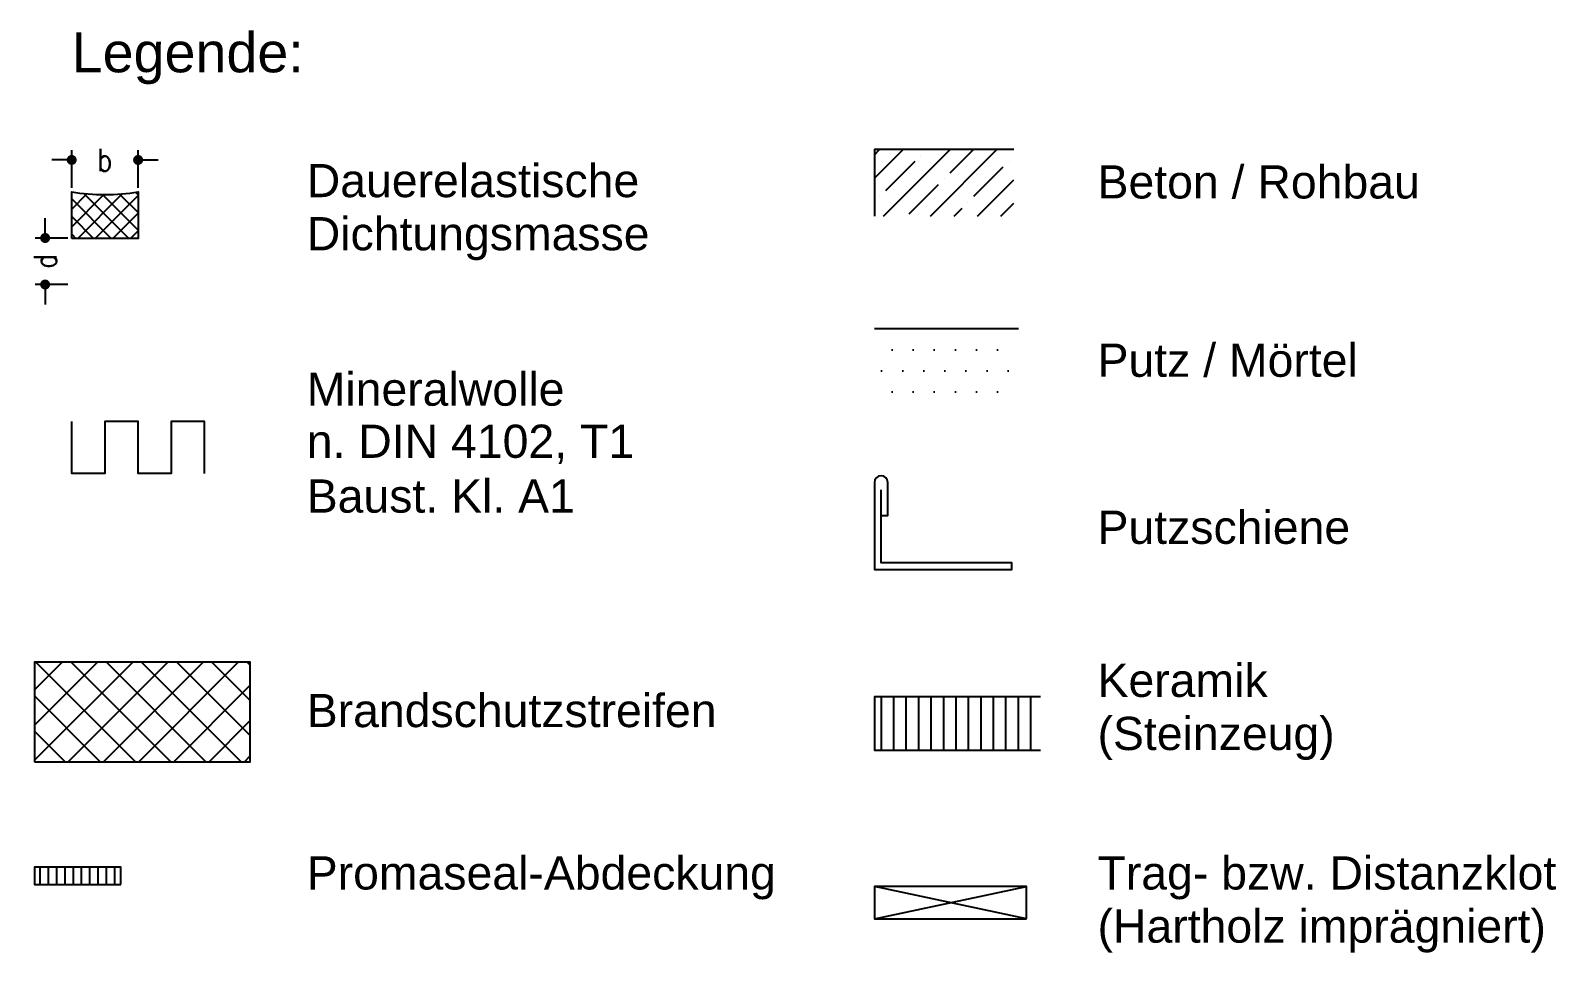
# Model space of a CAD drawing. Extents: x 14 to 197, y 20 to 259.
# Drawn here: x 13.7 to 127.9, y 20 to 89.4 of the extents above; entities that cross this region are included whole.
import ezdxf

# ---------------------------------------------------------------- set-up
doc = ezdxf.new("R2010")
doc.units = 0
doc.header["$LTSCALE"] = 6
doc.linetypes.add('AUSGEZOGEN', pattern=[0])
doc.layers.get('0').update_dxf_attribs({"color": 4, "linetype": 'CONTINUOUS'})
doc.layers.get('Defpoints').update_dxf_attribs({"linetype": 'CONTINUOUS'})
for name, color, linetype in [('01TXT', 7, 'CONTINUOUS'), ('CONST25', 2, 'CONTINUOUS'), ('CONST35', 7, 'CONTINUOUS'), ('DICHT_PAR', 3, 'CONTINUOUS'), ('LLMASSE', 7, 'AUSGEZOGEN')]:
    doc.layers.add(name, color=color, linetype=linetype)
doc.styles.add('SIM80S00', font='simplex.shx', dxfattribs={"width": 0.8})
doc.styles.add('SWISS', font='swiss.ttf')
doc.styles.add('SWISSL', font='swissl.ttf')
doc.dimstyles.new('BEM_DOC_2', dxfattribs={"dimscale": 0.5, "dimtxt": 3.4, "dimasz": 1.5, "dimexe": 1.5, "dimexo": 0.6, "dimgap": 1.5, "dimtad": 0, "dimlfac": 2, "dimdsep": 46, "dimtxsty": 'SIM80S00', "dimblk": 'PUNKT', "dimcen": 0, "dimclrd": 3, "dimclre": 3, "dimclrt": 3, "dimadec": 0, "dimazin": 0, "dimtfac": 0.6999999999999998, "dimtofl": 0, "dimtmove": 2, "dimatfit": 3, "dimldrblk": 'PUNKT', "dimfxl": 1, "dimtolj": 1, "dimarcsym": 0})

# ---------------------------------------------------------------- blocks, each defined once
blk = doc.blocks.new('PUNKT')
at = {"color": 0, "linetype": 'CONTINUOUS'}
blk.add_line((-0.5, 0), (-1, 0), dxfattribs=at)
at = {"color": 0, "linetype": 'CONTINUOUS', "const_width": 0.5}
blk.add_lwpolyline([(-0.25, 0, 1), (0.25, 0, 1)], format="xyb", close=True, dxfattribs=at)
blk = doc.blocks.new('*D42')
at = {"layer": 'Defpoints', "color": 0, "transparency": 16777216}
for p in [(21.79999999999995, 79.67517176501701), (16.79999999999995, 77.27517176501692), (21.79999999999995, 77.27517176501692)]:
    blk.add_point(p, dxfattribs=at)
at = {"layer": 'LLMASSE', "color": 3, "lineweight": -2, "transparency": 16777216}
for p, q in [((16.79999999999995, 77.57517176501692), (16.79999999999995, 80.42517176501701)), ((21.79999999999995, 77.57517176501692), (21.79999999999995, 80.42517176501701)), ((16.04999999999995, 79.67517176501701), (15.29999999999995, 79.67517176501701)), ((22.54999999999995, 79.67517176501701), (23.29999999999995, 79.67517176501701))]:
    blk.add_line(p, q, dxfattribs=at)
at = {"layer": 'LLMASSE', "color": 3, "lineweight": -2, "transparency": 16777216, "xscale": 0.75, "yscale": 0.75, "zscale": 0.75}
blk.add_blockref('PUNKT', (16.79999999999995, 79.67517176501701), dxfattribs=at)
at = {"layer": 'LLMASSE', "color": 3, "lineweight": -2, "transparency": 16777216, "xscale": 0.75, "yscale": 0.75, "zscale": 0.75, "rotation": 180}
blk.add_blockref('PUNKT', (21.79999999999995, 79.67517176501701), dxfattribs=at)
at = {"layer": 'LLMASSE', "color": 3, "transparency": 16777216, "insert": (19.29999999999995, 79.67517176501701), "char_height": 1.7, "attachment_point": 5, "style": 'SIM80S00'}
blk.add_mtext('\\A1;b', dxfattribs=at)
blk = doc.blocks.new('*D43')
at = {"layer": 'Defpoints', "color": 0, "transparency": 16777216}
for p in [(16.79999999999995, 73.79999999999995), (14.79999999999995, 70.29999999999995), (16.79999999999995, 70.29999999999995)]:
    blk.add_point(p, dxfattribs=at)
at = {"layer": 'LLMASSE', "color": 3, "lineweight": -2, "transparency": 16777216}
for p, q in [((14.79999999999995, 74.54999999999995), (14.79999999999995, 75.29999999999995)), ((16.49999999999995, 73.79999999999995), (14.04999999999995, 73.79999999999995)), ((16.49999999999995, 70.29999999999995), (14.04999999999995, 70.29999999999995)), ((14.79999999999995, 69.54999999999995), (14.79999999999995, 68.79999999999995))]:
    blk.add_line(p, q, dxfattribs=at)
at = {"layer": 'LLMASSE', "color": 3, "lineweight": -2, "transparency": 16777216, "xscale": 0.75, "yscale": 0.75, "zscale": 0.75}
for p, rotation in [((14.79999999999995, 73.79999999999995), 270), ((14.79999999999995, 70.29999999999995), 90)]:
    blk.add_blockref('PUNKT', p, dxfattribs=dict(at, rotation=rotation))
at = {"layer": 'LLMASSE', "color": 3, "transparency": 16777216, "insert": (14.79999999999994, 72.04999999999995), "char_height": 1.7, "attachment_point": 5, "rotation": 90, "style": 'SIM80S00'}
blk.add_mtext('\\A1;d', dxfattribs=at)
blk = doc.blocks.new('B-LL199021')
at = {"layer": 'DICHT_PAR'}
blk.add_lwpolyline([(0, 0), (32.5, 0), (32.5, 15), (0, 15)], close=True, dxfattribs=at)
blk = doc.blocks.new('*X27')
for p, q in [((51.26468280607801, 109.6009922539682), (51.66369055210987, 110)), ((51.53720960864646, 107.2218686270871), (54.31534098155942, 110)), ((51.6175660474001, 104.6505746363912), (56.96699141100896, 110)), ((58.19999999999997, 103.5506761964228), (51.75067619642269, 110)), ((58.19999999999997, 106.2023266258723), (54.40232662587225, 110)), ((58.19999999999997, 108.8539770553219), (57.0539770553218, 110)), ((51.45200664524088, 101.8333648047824), (58.19999999999997, 108.5813581595415)), ((58.19999999999997, 100.8990257669732), (51.50745407103863, 107.5915716959345)), ((52.2702922699081, 100), (58.19999999999997, 105.9297077300919)), ((56.44737533752356, 100), (51.61910953655631, 104.8282658009673)), ((54.92194269935765, 100), (58.19999999999997, 103.2780573006424)), ((53.79572490807401, 100), (51.49767752916882, 102.2980473789052)), ((57.5735931288072, 100), (58.19999999999996, 100.6264068711928))]:
    blk.add_line(p, q)
blk = doc.blocks.new('B-LL199035')
at = {"layer": 'DICHT_PAR'}
blk.add_lwpolyline([(0, 2.599999999999971), (0, 0), (13, 0), (13, 2.599999999999971)], close=True, dxfattribs=at)
blk = doc.blocks.new('*X26')
for p, q in [((74.375, 67.59999999999998), (74.375, 68.89999999999996)), ((75, 67.59999999999998), (75, 68.89999999999996)), ((75.625, 67.59999999999998), (75.625, 68.89999999999996)), ((76.25, 67.59999999999998), (76.25, 68.89999999999996)), ((76.875, 67.59999999999998), (76.875, 68.89999999999996)), ((77.5, 67.59999999999998), (77.5, 68.89999999999996)), ((78.125, 67.59999999999998), (78.125, 68.89999999999996)), ((78.75, 67.59999999999998), (78.75, 68.89999999999996)), ((79.375, 67.59999999999998), (79.375, 68.89999999999996)), ((80, 67.59999999999998), (80, 68.89999999999996))]:
    blk.add_line(p, q)
blk = doc.blocks.new('*X25')
for p, q in [((34.7, 207.0572779142209), (42.09272208577902, 214.45)), ((34.7, 209.7089283436705), (39.44107165632947, 214.45)), ((34.7, 212.3605787731201), (36.78942122687992, 214.45)), ((42.30514036825802, 206.95), (34.80514036825803, 214.45)), ((37.24437251522859, 206.95), (44.74437251522858, 214.45)), ((44.95679079770757, 206.95), (37.45679079770758, 214.45)), ((39.89602294467814, 206.95), (47.39602294467813, 214.45)), ((47.60844122715712, 206.95), (40.10844122715714, 214.45)), ((42.5476733741277, 206.95), (50.04767337412768, 214.45)), ((50.26009165660668, 206.95), (42.76009165660669, 214.45)), ((50.95000000000001, 208.9117420860562), (45.41174208605624, 214.45)), ((50.94999999999999, 211.5633925155058), (48.0633925155058, 214.45)), ((50.94999999999997, 214.2150429449553), (50.71504294495535, 214.45)), ((45.19932380357725, 206.95), (50.94999999999998, 212.7006761964227)), ((39.65348993880846, 206.95), (34.7, 211.9034899388084)), ((37.00183950935891, 206.95), (34.7, 209.2518395093589)), ((47.8509742330268, 206.95), (50.95000000000001, 210.0490257669732)), ((50.50262466247636, 206.95), (50.95000000000001, 207.3973753375236))]:
    blk.add_line(p, q)
blk = doc.blocks.new('*X15')
for p, q in [((147.4000000000001, 153.75), (151.4000000000001, 153.75)), ((147.4000000000001, 152.8125), (151.4000000000001, 152.8125)), ((147.4000000000001, 151.875), (151.4000000000001, 151.875)), ((147.4000000000001, 150.9375), (151.4000000000001, 150.9375)), ((147.4000000000001, 150), (151.4000000000001, 150)), ((147.4000000000001, 149.0625), (151.4000000000001, 149.0625)), ((147.4000000000001, 148.125), (151.4000000000001, 148.125)), ((147.4000000000001, 147.1875), (151.4000000000001, 147.1875)), ((147.4000000000001, 146.25), (151.4000000000001, 146.25)), ((147.4000000000001, 145.3125), (151.4000000000001, 145.3125)), ((147.4000000000001, 144.375), (151.4000000000001, 144.375)), ((147.4000000000001, 143.4375), (151.4000000000001, 143.4375)), ((147.4000000000001, 142.5), (151.4000000000001, 142.5))]:
    blk.add_line(p, q)
blk = doc.blocks.new('*X17')
for p, q in [((13.97999999999999, 91.76174593052022), (16.71944558373776, 94.50119151425798)), ((13.97999999999999, 93.52951288645295), (14.95167862780503, 94.50119151425798)), ((15.46796083548937, 91.4819398160096), (17.67766952669733, 93.69164850721756)), ((18.11961126493892, 94.13359024545916), (18.11961126493892, 94.13359024545916)), ((13.97999999999999, 88.22621202458748), (18.98, 93.22621202458748)), ((17.23572778845574, 89.71417286304323), (18.98, 91.4584450745875)), ((13.97999999999999, 89.99397898052021), (14.58407735900618, 90.59805633952641)), ((15.02601909724778, 91.039998077768), (15.02601909724778, 91.039998077768)), ((13.97999999999999, 84.69067811865474), (18.98, 89.69067811865474)), ((16.79378605021414, 89.27223112480164), (16.79378605021414, 89.27223112480164)), ((14.14213562076459, 86.62058069535207), (16.35184431197255, 88.83028938656004)), ((15.90990257373095, 84.8528137423857), (18.11961126493891, 87.06252243359367)), ((18.56155300318051, 87.50446417183527), (18.56155300318051, 87.50446417183527)), ((16.82485578727797, 83.99999999999999), (18.98, 86.155144212722)), ((15.46796083548936, 84.41087200414411), (15.46796083548936, 84.41087200414411)), ((18.59262273727797, 83.99999999999999), (18.97999999999999, 84.387377262722))]:
    blk.add_line(p, q)

msp = doc.modelspace()

# ---------------------------------------------------------------- hatches: boundary and pattern name
at = {"layer": 'CONST35'}
h = msp.add_hatch(dxfattribs=at)
h.set_pattern_fill('DOTS', color=256, style=0)
h.set_pattern_definition([(0, (0, 3.475171765016967), (0.79375, 1.5875), [0, -1.5875])])
h.paths.add_polyline_path([(88.10000000000014, 66.95274848548797), (77.25, 66.95274848548797), (77.24999999999977, 61.45800348223008), (88.10000000000014, 61.45800348223008)])

# ---------------------------------------------------------------- linework, layer by layer
at = {"layer": 'CONST25'}
for points in [[(87.75119151425793, 80.45274848548809), (77.25, 80.45274848548809), (77.25, 75.45274848548809)], [(88.10000000000014, 66.95274848548797), (77.25, 66.95274848548797)], [(89.75, 39.25274848548804), (77.25, 39.25274848548804), (77.25, 35.25274848548804), (89.75, 35.25274848548804)]]:
    msp.add_lwpolyline(points, dxfattribs=at)
at = {"layer": 'CONST35'}
msp.add_lwpolyline([(16.79999999999995, 73.77517176501692), (16.79999999999995, 77.27517176501692, 0.08392021690038394), (21.79999999999995, 77.27517176501692), (21.79999999999995, 73.77517176501692)], format="xyb", close=True, dxfattribs=at)
for points in [[(26.79999999999995, 56.07517176501699), (26.79999999999995, 59.97517176501697), (24.29999999999995, 59.97517176501697), (24.29999999999995, 56.07517176501699), (21.79999999999995, 56.07517176501699), (21.79999999999995, 59.97517176501697), (19.29999999999995, 59.97517176501697), (19.29999999999995, 56.07517176501699), (16.79999999999995, 56.07517176501699), (16.79999999999995, 59.97994179174896)], [(77.75, 52.90274848548802), (78.25, 52.90274848548802), (78.25, 55.45274848548797)]]:
    msp.add_lwpolyline(points, dxfattribs=at)
msp.add_lwpolyline([(78.25, 55.40274848548802, 0.9999999999999859), (77.25, 55.40274848548802), (77.25, 48.85274848548806), (87.60000000000014, 48.85274848548806), (87.60000000000014, 49.35274848548806), (77.75, 49.35274848548806), (77.75, 54.85274848548806)], format="xyb", dxfattribs=at)
at = {"layer": 'CONST35', "linetype": 'Continuous'}
msp.add_lwpolyline([(88.69880208579116, 22.552748485488), (88.69880208579116, 24.97274848548807), (77.25, 24.97274848548807), (77.25, 22.552748485488)], close=True, dxfattribs=at)
for points in [[(77.25, 22.552748485488), (88.69880208579116, 24.97274848548807)], [(88.69880208579116, 22.552748485488), (77.25, 24.97274848548807)]]:
    msp.add_lwpolyline(points, dxfattribs=at)

# ---------------------------------------------------------------- block references
at = {"xscale": 0.5, "yscale": 0.5, "zscale": 0.5}
msp.add_blockref('B-LL199021', (14, 34.37517176501694), dxfattribs=at)
at = {"xscale": 0.5, "yscale": 0.5, "zscale": 0.5, "rotation": 180}
msp.add_blockref('B-LL199035', (20.5, 26.43032520595909), dxfattribs=at)
at = {"layer": 'CONST35', "xscale": -1, "rotation": 270}
msp.add_blockref('*X17', (-6.75, 61.47274848548807), dxfattribs=at)
at = {"layer": 'CONST35', "xscale": 0.5, "yscale": 0.5, "zscale": 0.5, "rotation": 270}
msp.add_blockref('*X27', (-33.20000000000005, 102.8751717650169), dxfattribs=at)
at = {"layer": 'CONST35'}
for name, p in [('*X25', (-20.70000000000005, -172.5748282349831)), ('*X26', (-59.95000000000005, -42.46967479404088))]:
    msp.add_blockref(name, p, dxfattribs=at)
at = {"layer": 'CONST35', "rotation": 270}
msp.add_blockref('*X15', (-64.75, 186.6527484854881), dxfattribs=at)

# ---------------------------------------------------------------- texts
at = {"layer": '01TXT', "color": 40, "style": 'SWISS'}
msp.add_text('Legende:', height=3, dxfattribs=at).set_placement((16.79999999999995, 86.27517176501703))
at = {"layer": '01TXT', "color": 1, "style": 'SWISSL'}
for s, p in [('Dauerelastische', (34.5, 76.87517176501694)), ('Beton / Rohbau', (94.04999999999995, 76.77517176501703)), ('Dichtungsmasse', (34.5, 72.87517176501694)), ('Putz / Mörtel', (94.04999999999995, 63.35274848548806)), ('Mineralwolle', (34.5, 61.17517176501701)), ('n. DIN 4102, T1', (34.5, 57.25017176501694)), ('Baust. Kl. A1', (34.5, 53.12517176501694)), ('Putzschiene', (94.04999999999995, 50.77517176501703)), ('Keramik', (94.04999999999995, 39.25274848548804)), ('Brandschutzstreifen', (34.5, 36.97906921140668)), ('(Steinzeug)', (94.04999999999995, 35.25274848548804)), ('Promaseal-Abdeckung', (34.5, 24.75274848548804)), ('Trag- bzw. Distanzklotz ', (94.04999999999995, 24.75274848548804)), ('(Hartholz imprägniert)', (94.04999999999995, 20.75274848548804))]:
    msp.add_text(s, height=2.5, dxfattribs=at).set_placement(p)

# ---------------------------------------------------------------- dimensions: what is measured, and where the dimension line sits
at = {"layer": 'LLMASSE', "color": 3}
dim = msp.add_linear_dim(base=(21.79999999999995, 79.67517176501701), p1=(16.79999999999995, 77.27517176501692), p2=(21.79999999999995, 77.27517176501692), text='b', dimstyle='BEM_DOC_2', override={"dimtix": 1}, dxfattribs=at)
dim.commit()
dim.dimension.update_dxf_attribs({"geometry": '*D42', "text_midpoint": (19.29999999999995, 79.67517176501701)})
dim = msp.add_linear_dim(base=(14.79999999999995, 70.29999999999995), p1=(16.79999999999995, 73.79999999999995), p2=(16.79999999999995, 70.29999999999995), angle=90, text='d', dimstyle='BEM_DOC_2', override={"dimtix": 1}, dxfattribs=at)
dim.commit()
dim.dimension.update_dxf_attribs({"geometry": '*D43', "text_midpoint": (14.79999999999994, 72.04999999999995)})

doc.saveas('drawing.dxf')
